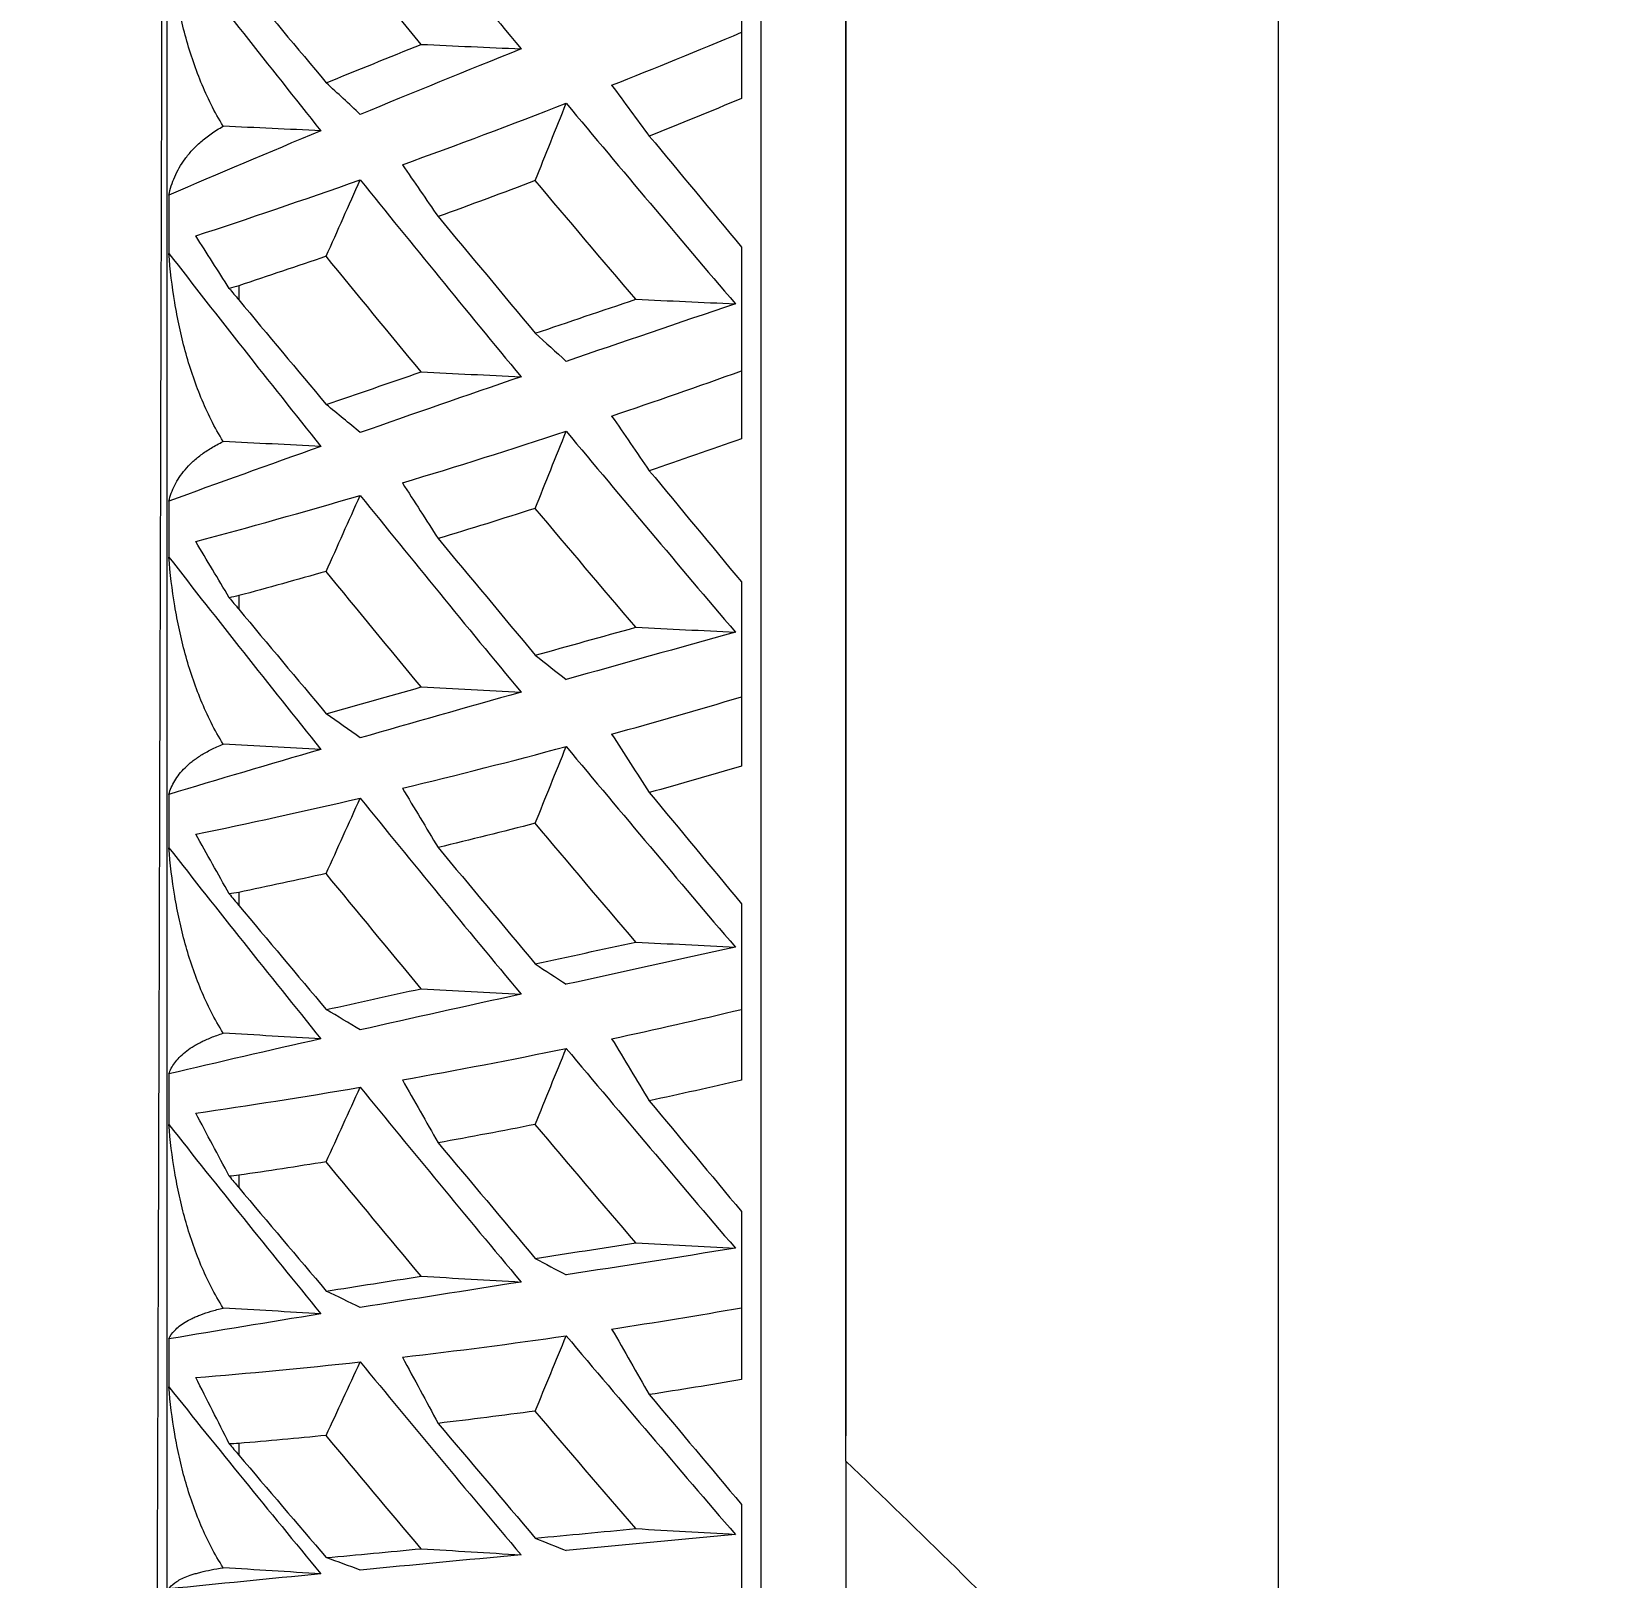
# Model space of a CAD drawing. Extents: x 541 to 1062, y 0 to 382.
# Drawn here: x 779.99 to 789.05, y 242.95 to 251.84 of the extents above; entities that cross this region are included whole.
import ezdxf

# ---------------------------------------------------------------- set-up
doc = ezdxf.new("R2010")
doc.units = 0
doc.header["$LTSCALE"] = 10
doc.header["$MEASUREMENT"] = 0
doc.header["$PDMODE"] = 3
doc.header["$PDSIZE"] = -10
doc.layers.get('0').update_dxf_attribs({"linetype": 'CONTINUOUS'})
doc.layers.get('DEFPOINTS').update_dxf_attribs({"linetype": 'CONTINUOUS'})
doc.layers.add('1', color=7, linetype='CONTINUOUS')
doc.styles.add('Daelim Dimension', font='')
doc.styles.get('Daelim Dimension').set_extended_font_data('NanumGothic')
doc.dimstyles.new('DEFAULT', dxfattribs={"dimscale": 2, "dimtxt": 2, "dimasz": 2, "dimexe": 0, "dimexo": 2, "dimgap": 1, "dimtad": 1, "dimdec": 1, "dimzin": 9, "dimdsep": 46, "dimtxsty": 'Daelim Dimension', "dimcen": 0.5, "dimclrd": 252, "dimclre": 252, "dimclrt": 3, "dimadec": 1, "dimazin": 0, "dimtfac": 1, "dimtdec": 1, "dimtix": 1, "dimtmove": 0, "dimatfit": 3, "dimfxl": 1, "dimtolj": 1, "dimtzin": 1, "dimlwd": 9, "dimlwe": 9, "dimarcsym": 0})

# ---------------------------------------------------------------- blocks, each defined once
blk = doc.blocks.new('*D9')
at = {"color": 5, "linetype": 'ByBlock', "lineweight": 9, "ltscale": 0.5, "transparency": 16777216}
for p, q in [((729.6377, 97.5389), (729.6377, 341.2206)), ((733.6377, 341.2206), (805.042, 341.2206)), ((809.042, 265.765), (809.042, 341.2206))]:
    blk.add_line(p, q, dxfattribs=at)
at = {"color": 5, "ltscale": 0.5, "transparency": 16777216}
for points in [[(733.6377, 341.8873), (733.6377, 340.5539), (729.6377, 341.2206)], [(805.042, 341.8873), (805.042, 340.5539), (809.042, 341.2206)]]:
    blk.add_solid(points, dxfattribs=at)
at = {"layer": 'DEFPOINTS', "color": 0, "ltscale": 0.5, "transparency": 16777216}
for p in [(809.042, 341.2206), (809.042, 261.765), (729.6377, 93.5389)]:
    blk.add_point(p, dxfattribs=at)
at = {"color": 7, "ltscale": 0.5, "transparency": 16777216, "insert": (769.3398, 346.2206), "char_height": 6, "attachment_point": 5, "style": 'Daelim Dimension'}
blk.add_mtext('\\A1;79.4', dxfattribs=at)

msp = doc.modelspace()

# ---------------------------------------------------------------- linework, layer by layer
at = {"layer": '1', "color": 7, "linetype": 'Continuous', "lineweight": 18}
for p, q in [((784.1819, 321.4272), (784.1819, 230.7218)), ((784.6712, 321.4272), (784.6712, 243.7669)), ((784.6712, 243.3772), (784.6712, 230.8465))]:
    msp.add_line(p, q, dxfattribs=at)
at = {"layer": '1', "color": 7, "linetype": 'Continuous', "lineweight": 13}
for p, q in [((781.1835, 250.3748), (781.1835, 250.2938)), ((781.1835, 248.5944), (781.1835, 248.5166)), ((781.1835, 246.8893), (781.1835, 246.815)), ((781.1835, 245.2642), (781.1835, 245.1935)), ((781.1835, 243.7235), (781.1835, 243.6568))]:
    msp.add_line(p, q, dxfattribs=at)
for points, knots in [([(787.1562, 241.1469), (787.1562, 241.8192), (787.1562, 242.5238), (787.1562, 244.0003), (787.1562, 244.7721), (787.1562, 246.3846), (787.1562, 247.2252), (787.1562, 248.976), (787.1562, 249.8861), (787.1563, 251.7757), (787.1563, 252.7551), (787.1563, 254.7815), (787.1563, 255.8284), (787.1563, 257.9869), (787.1563, 259.0984), (787.1563, 261.3811), (787.1563, 262.5524), (787.1563, 264.9484), (787.1563, 266.1731), (787.1563, 268.6678), (787.1563, 269.9378), (787.1563, 272.5132), (787.1564, 273.8186), (787.1564, 276.4537), (787.1564, 277.7832), (787.1564, 280.4539), (787.1564, 281.795), (787.1564, 284.4751), (787.1564, 285.8141), (787.1564, 288.476), (787.1564, 289.7988), (787.1564, 292.4142), (787.1564, 293.7067), (787.1564, 296.2478), (787.1564, 297.4963), (787.1565, 299.9365), (787.1565, 301.1282), (787.1565, 303.4433), (787.1565, 304.5667), (787.1565, 306.7355), (787.1565, 307.7809), (787.1565, 309.786), (787.1565, 310.7456), (787.1565, 312.5735), (787.1565, 313.4417), (787.1565, 315.0832), (787.1565, 315.8565), (787.1565, 317.3066), (787.1565, 317.9835), (787.1566, 319.2412), (787.1566, 319.8221), (787.1566, 320.89), (787.1566, 321.377), (787.1566, 322.2607), (787.1566, 322.6574), (787.1566, 323.3651), (787.1566, 323.676), (787.1566, 324.2178), (787.1566, 324.4485), (787.1566, 324.8359), (787.1566, 324.9925), (787.1566, 325.2378), (787.1567, 325.3266), (787.1567, 325.4428), (787.1567, 325.4702), (787.1567, 325.4703)], [0, 0, 0, 0, 0.03125, 0.03125, 0.0625, 0.0625, 0.09375, 0.09375, 0.125, 0.125, 0.15625, 0.15625, 0.1875, 0.1875, 0.21875, 0.21875, 0.25, 0.25, 0.28125, 0.28125, 0.3125, 0.3125, 0.34375, 0.34375, 0.375, 0.375, 0.40625, 0.40625, 0.4375, 0.4375, 0.46875, 0.46875, 0.5, 0.5, 0.53125, 0.53125, 0.5625, 0.5625, 0.59375, 0.59375, 0.625, 0.625, 0.65625, 0.65625, 0.6875, 0.6875, 0.71875, 0.71875, 0.75, 0.75, 0.78125, 0.78125, 0.8125, 0.8125, 0.84375, 0.84375, 0.875, 0.875, 0.90625, 0.90625, 0.9375, 0.9375, 0.96875, 0.96875, 1, 1, 1, 1]), ([(787.1549, 241.1463), (786.9575, 241.357), (786.5497, 241.7725), (785.7222, 242.5978), (785.0958, 243.214), (784.6712, 243.6212)], [0, 0, 0, 0, 0.249848, 0.499898, 1, 1, 1, 1])]:
    msp.add_open_spline(points, degree=3, knots=knots, dxfattribs=at)
at = {"layer": '1', "color": 7, "linetype": 'Continuous', "lineweight": 18}
msp.add_rational_spline([(784.6712, 243.6212), (784.6712, 277.5891), (784.6712, 321.9703), (784.6712, 321.9702)], [1, 0.588455621576, 0.588455621576, 1], degree=3, dxfattribs=at)
for points, knots in [([(780.7712, 276.0745), (780.7712, 273.3017), (780.7712, 270.529), (780.7712, 265.0899), (780.7712, 262.4238), (780.7712, 257.3003), (780.7712, 254.8431), (780.7712, 250.2322), (780.7712, 248.0784), (780.7712, 244.1571), (780.7712, 242.3896), (780.7712, 239.3086), (780.7712, 237.9953), (780.7712, 235.8731), (780.7712, 235.0643), (780.7712, 233.9827), (780.7712, 233.7096), (780.7712, 233.7093)], [0, 0, 0, 0, 0.12501, 0.12501, 0.25002, 0.25002, 0.37503, 0.37503, 0.50004, 0.50004, 0.625049, 0.625049, 0.750059, 0.750059, 0.875069, 0.875069, 1, 1, 1, 1]), ([(780.7491, 255.3116), (780.7434, 252.5937), (780.7357, 250.059), (780.7234, 245.5675), (780.7171, 243.5881), (780.7045, 240.1824), (780.6979, 238.8224), (780.6879, 237.283), (780.6847, 236.8531), (780.6811, 236.3385), (780.6805, 236.1883), (780.6816, 235.9924), (780.6821, 235.9324), (780.6811, 235.8289), (780.6828, 235.7769), (780.6774, 235.75)], [0, 0, 0, 0, 0.25, 0.25, 0.5, 0.5, 0.75, 0.75, 0.875, 0.875, 0.9375, 0.9375, 0.96875, 0.96875, 1, 1, 1, 1]), ([(781.0945, 251.2915), (781.0692, 251.3322), (781.0462, 251.3738), (781.0037, 251.4584), (780.9843, 251.5015), (780.9307, 251.6324), (780.901, 251.7221), (780.8638, 251.8596), (780.8526, 251.906), (780.8326, 251.999), (780.8238, 252.0456), (780.8006, 252.1861), (780.7894, 252.2804), (780.782, 252.3753)], [0, 0, 0, 0, 0.125, 0.125, 0.25, 0.25, 0.5, 0.5, 0.625, 0.625, 0.75, 0.75, 1, 1, 1, 1]), ([(780.782, 250.8949), (780.7894, 250.9309), (780.8005, 250.9663), (780.8312, 251.036), (780.8508, 251.0702), (780.8877, 251.1205), (780.9012, 251.137), (780.9238, 251.1616), (780.9316, 251.1697), (780.9482, 251.1859), (780.9568, 251.1939), (780.9839, 251.2176), (781.0035, 251.233), (781.0461, 251.263), (781.0693, 251.2775), (781.0945, 251.2915)], [0, 0, 0, 0, 0.25, 0.25, 0.5, 0.5, 0.625, 0.625, 0.6875, 0.6875, 0.75, 0.75, 0.875, 0.875, 1, 1, 1, 1]), ([(781.0945, 249.4799), (781.0692, 249.5206), (781.0462, 249.5621), (781.0037, 249.6465), (780.9843, 249.6895), (780.9307, 249.8201), (780.901, 249.9096), (780.8638, 250.0467), (780.8526, 250.0929), (780.8326, 250.1856), (780.8238, 250.2321), (780.8006, 250.3721), (780.7894, 250.4661), (780.782, 250.5607)], [0, 0, 0, 0, 0.125, 0.125, 0.25, 0.25, 0.5, 0.5, 0.625, 0.625, 0.75, 0.75, 1, 1, 1, 1]), ([(780.782, 249.1368), (780.7894, 249.1681), (780.8005, 249.1989), (780.8312, 249.2594), (780.8508, 249.2891), (780.8877, 249.3326), (780.9012, 249.3469), (780.9238, 249.3681), (780.9316, 249.3752), (780.9482, 249.3891), (780.9568, 249.396), (780.9839, 249.4164), (781.0035, 249.4297), (781.0461, 249.4555), (781.0693, 249.4679), (781.0945, 249.4799)], [0, 0, 0, 0, 0.25, 0.25, 0.5, 0.5, 0.625, 0.625, 0.6875, 0.6875, 0.75, 0.75, 0.875, 0.875, 1, 1, 1, 1]), ([(781.0945, 247.7412), (781.0692, 247.7817), (781.0462, 247.823), (781.0037, 247.907), (780.9843, 247.9498), (780.9307, 248.0797), (780.901, 248.1687), (780.8638, 248.3051), (780.8526, 248.351), (780.8326, 248.4432), (780.8238, 248.4894), (780.8006, 248.6286), (780.7894, 248.722), (780.782, 248.816)], [0, 0, 0, 0, 0.125, 0.125, 0.25, 0.25, 0.5, 0.5, 0.625, 0.625, 0.75, 0.75, 1, 1, 1, 1]), ([(780.782, 247.4525), (780.7894, 247.4791), (780.8005, 247.5052), (780.8312, 247.5563), (780.8508, 247.5814), (780.8877, 247.618), (780.9012, 247.6301), (780.9238, 247.6479), (780.9316, 247.6538), (780.9482, 247.6655), (780.9568, 247.6712), (780.9839, 247.6884), (781.0035, 247.6994), (781.0461, 247.7209), (781.0693, 247.7313), (781.0945, 247.7412)], [0, 0, 0, 0, 0.25, 0.25, 0.5, 0.5, 0.625, 0.625, 0.6875, 0.6875, 0.75, 0.75, 0.875, 0.875, 1, 1, 1, 1]), ([(781.0945, 246.0802), (781.0692, 246.1203), (781.0462, 246.1614), (781.0037, 246.2448), (780.9843, 246.2872), (780.9307, 246.4161), (780.901, 246.5044), (780.8638, 246.6396), (780.8526, 246.6852), (780.8326, 246.7765), (780.8238, 246.8224), (780.8006, 246.9603), (780.7894, 247.0529), (780.782, 247.146)], [0, 0, 0, 0, 0.125, 0.125, 0.25, 0.25, 0.5, 0.5, 0.625, 0.625, 0.75, 0.75, 1, 1, 1, 1]), ([(780.782, 245.8466), (780.7894, 245.8684), (780.8005, 245.8897), (780.8312, 245.9314), (780.8508, 245.9518), (780.8877, 245.9815), (780.9012, 245.9912), (780.9238, 246.0056), (780.9316, 246.0103), (780.9482, 246.0197), (780.9568, 246.0244), (780.9839, 246.0381), (781.0035, 246.047), (781.0461, 246.0641), (781.0693, 246.0723), (781.0945, 246.0802)], [0, 0, 0, 0, 0.25, 0.25, 0.5, 0.5, 0.625, 0.625, 0.6875, 0.6875, 0.75, 0.75, 0.875, 0.875, 1, 1, 1, 1]), ([(781.0945, 244.5013), (781.0692, 244.5411), (781.0462, 244.5817), (781.0037, 244.6643), (780.9843, 244.7062), (780.9307, 244.8338), (780.901, 244.9211), (780.8638, 245.0548), (780.8526, 245.0998), (780.8326, 245.1902), (780.8238, 245.2355), (780.8006, 245.3719), (780.7894, 245.4634), (780.782, 245.5554)], [0, 0, 0, 0, 0.125, 0.125, 0.25, 0.25, 0.5, 0.5, 0.625, 0.625, 0.75, 0.75, 1, 1, 1, 1]), ([(780.782, 244.3236), (780.7894, 244.3405), (780.8005, 244.357), (780.8312, 244.3891), (780.8508, 244.4047), (780.8877, 244.4274), (780.9012, 244.4348), (780.9238, 244.4456), (780.9316, 244.4492), (780.9482, 244.4563), (780.9568, 244.4598), (780.9839, 244.4701), (781.0035, 244.4768), (781.0461, 244.4895), (781.0693, 244.4956), (781.0945, 244.5013)], [0, 0, 0, 0, 0.25, 0.25, 0.5, 0.5, 0.625, 0.625, 0.6875, 0.6875, 0.75, 0.75, 0.875, 0.875, 1, 1, 1, 1]), ([(781.0945, 243.009), (781.0692, 243.0483), (781.0462, 243.0884), (781.0037, 243.1698), (780.9843, 243.2112), (780.9307, 243.3371), (780.901, 243.4232), (780.8638, 243.555), (780.8526, 243.5994), (780.8326, 243.6884), (780.8238, 243.7331), (780.8006, 243.8675), (780.7894, 243.9577), (780.782, 244.0483)], [0, 0, 0, 0, 0.125, 0.125, 0.25, 0.25, 0.5, 0.5, 0.625, 0.625, 0.75, 0.75, 1, 1, 1, 1]), ([(784.6712, 243.6212), (784.6712, 243.0855), (784.6712, 242.0432), (784.6712, 240.5667), (784.6712, 239.1763), (784.6712, 238.3072), (784.6712, 237.8348), (784.6712, 237.7825), (784.6712, 237.6785), (784.6712, 237.6267), (784.6712, 237.4721), (784.6712, 237.1661), (784.6712, 236.87), (784.6712, 236.2905), (784.6712, 235.5521), (784.6712, 234.5456), (784.6712, 233.9415), (784.6712, 233.371), (784.6712, 232.834), (784.6712, 232.3643), (784.6712, 231.9286), (784.6712, 231.7278), (784.6712, 231.5215), (784.6712, 231.4988), (784.6712, 231.4541), (784.6712, 231.3879), (784.6712, 231.2397), (784.6712, 231.1232), (784.6712, 230.9042), (784.6712, 230.6496), (784.6712, 230.3775), (784.6712, 230.215), (784.6712, 230.1788), (784.6712, 230.1787)], [0, 0, 0, 0, 0.062546, 0.125093, 0.187639, 0.250185, 0.250185, 0.258004, 0.258004, 0.265822, 0.265822, 0.281458, 0.312732, 0.312732, 0.375278, 0.437824, 0.500371, 0.500371, 0.562917, 0.625463, 0.625463, 0.68801, 0.68801, 0.695828, 0.695828, 0.703646, 0.719283, 0.750556, 0.750556, 0.813102, 0.875648, 0.938195, 1, 1, 1, 1]), ([(780.782, 242.8877), (780.7894, 242.8996), (780.8005, 242.9113), (780.8312, 242.9337), (780.8508, 242.9445), (780.8877, 242.96), (780.9012, 242.9651), (780.9238, 242.9724), (780.9316, 242.9748), (780.9482, 242.9796), (780.9568, 242.9819), (780.9839, 242.9888), (781.0035, 242.9932), (781.0461, 243.0015), (781.0693, 243.0054), (781.0945, 243.009)], [0, 0, 0, 0, 0.25, 0.25, 0.5, 0.5, 0.625, 0.625, 0.6875, 0.6875, 0.75, 0.75, 0.875, 0.875, 1, 1, 1, 1])]:
    msp.add_open_spline(points, degree=3, knots=knots, dxfattribs=at)
for points in [[(781.8811, 252.8655), (782.1797, 252.4951), (782.4877, 252.1186), (782.805, 251.7356)], [(784.0712, 252.5899), (784.0712, 252.2066), (784.0712, 251.8268), (784.0712, 251.4505)], [(782.2318, 251.7617), (782.0465, 251.985), (781.8644, 252.2062), (781.6856, 252.4251)], [(780.782, 252.3753), (781.0642, 252.0105), (781.3553, 251.6405), (781.6553, 251.2651)], [(781.1835, 252.1416), (781.3511, 251.9415), (781.5187, 251.7413), (781.6863, 251.5409)], [(781.6863, 251.5409), (781.8649, 251.6137), (782.0467, 251.6873), (782.2318, 251.7617)], [(782.2318, 251.7617), (782.4228, 251.753), (782.6139, 251.7443), (782.805, 251.7356)], [(783.3255, 251.5264), (783.5743, 251.6253), (783.8228, 251.7269), (784.0712, 251.831)], [(782.805, 251.7356), (782.4879, 251.6078), (782.1802, 251.4824), (781.8818, 251.3591)], [(781.8818, 251.3591), (781.8166, 251.4197), (781.7515, 251.4803), (781.6863, 251.5409)], [(783.3255, 251.5264), (783.3976, 251.4292), (783.4697, 251.3321), (783.5418, 251.2349)], [(782.1233, 251.0701), (782.4374, 251.1835), (782.7511, 251.3014), (783.0645, 251.4236)], [(782.8863, 250.9792), (782.9457, 251.1273), (783.0051, 251.2754), (783.0645, 251.4236)], [(783.0645, 251.4236), (783.3834, 251.0412), (783.7073, 250.657), (784.0362, 250.2709)], [(784.0712, 251.4505), (783.8948, 251.3774), (783.7183, 251.3055), (783.5418, 251.2349)], [(781.6553, 251.2651), (781.3553, 251.1401), (781.0642, 251.0168), (780.782, 250.8949)], [(781.6553, 251.2651), (781.4684, 251.2739), (781.2815, 251.2827), (781.0945, 251.2915)], [(783.5418, 251.2349), (783.7183, 251.0223), (783.8948, 250.8094), (784.0712, 250.5965)], [(782.1233, 251.0701), (782.1918, 250.9707), (782.2603, 250.8713), (782.3287, 250.7718)], [(780.9366, 250.6616), (781.2358, 250.7598), (781.5506, 250.8666), (781.8811, 250.9835)], [(781.6856, 250.5443), (781.7508, 250.6907), (781.816, 250.8371), (781.8811, 250.9835)], [(781.8811, 250.9835), (782.1797, 250.6125), (782.4877, 250.2354), (782.805, 249.8518)], [(782.8863, 250.9792), (782.7006, 250.9085), (782.5147, 250.8394), (782.3287, 250.7718)], [(783.4649, 250.2971), (783.2703, 250.5251), (783.0774, 250.7525), (782.8863, 250.9792)], [(780.782, 250.8949), (780.782, 250.7831), (780.782, 250.6717), (780.782, 250.5607)], [(782.3287, 250.7718), (782.5147, 250.5487), (782.7006, 250.3254), (782.8863, 250.1019)], [(781.1288, 250.3597), (781.0648, 250.4604), (781.0007, 250.561), (780.9366, 250.6616)], [(784.0712, 250.5965), (784.0712, 250.2259), (784.0712, 249.859), (784.0712, 249.496)], [(780.782, 250.5607), (781.0642, 250.1963), (781.3553, 249.8266), (781.6553, 249.4516)], [(781.6856, 250.5443), (781.5183, 250.4867), (781.3509, 250.4302), (781.1835, 250.3748)], [(782.2318, 249.8797), (782.0465, 250.1034), (781.8644, 250.325), (781.6856, 250.5443)], [(781.1835, 250.3748), (781.1651, 250.3688), (781.1469, 250.3637), (781.1288, 250.3597)], [(781.1288, 250.3597), (781.1469, 250.3377), (781.1651, 250.3157), (781.1835, 250.2938)], [(782.8863, 250.1019), (783.0774, 250.1666), (783.2703, 250.2316), (783.4649, 250.2971)], [(783.4649, 250.2971), (783.6553, 250.2883), (783.8458, 250.2796), (784.0362, 250.2709)], [(781.1835, 250.2938), (781.3511, 250.0932), (781.5187, 249.8927), (781.6863, 249.6921)], [(784.0362, 250.2709), (783.7073, 250.1596), (783.3834, 250.0495), (783.0645, 249.9405)], [(782.8863, 250.1019), (782.9457, 250.0481), (783.0051, 249.9943), (783.0645, 249.9405)], [(781.6863, 249.6921), (781.8649, 249.754), (782.0467, 249.8165), (782.2318, 249.8797)], [(782.805, 249.8518), (782.4879, 249.743), (782.1802, 249.6364), (781.8818, 249.5315)], [(782.2318, 249.8797), (782.4228, 249.8704), (782.6139, 249.8611), (782.805, 249.8518)], [(783.3255, 249.6263), (783.5743, 249.7103), (783.8228, 249.797), (784.0712, 249.8862)], [(781.8818, 249.5315), (781.8166, 249.585), (781.7515, 249.6386), (781.6863, 249.6921)], [(783.3255, 249.6263), (783.3976, 249.5216), (783.4697, 249.4169), (783.5418, 249.3122)], [(782.1233, 249.2424), (782.4374, 249.3368), (782.7511, 249.4358), (783.0645, 249.5392)], [(782.8863, 249.0959), (782.9457, 249.2437), (783.0051, 249.3914), (783.0645, 249.5392)], [(783.0645, 249.5392), (783.3834, 249.1561), (783.7073, 248.7713), (784.0362, 248.3847)], [(784.0712, 249.496), (783.8948, 249.4335), (783.7183, 249.3722), (783.5418, 249.3122)], [(781.6553, 249.4516), (781.3553, 249.3454), (781.0642, 249.2405), (780.782, 249.1368)], [(781.6553, 249.4516), (781.4684, 249.461), (781.2815, 249.4705), (781.0945, 249.4799)], [(783.5418, 249.3122), (783.7183, 249.0992), (783.8948, 248.886), (784.0712, 248.6728)], [(782.1233, 249.2424), (782.1918, 249.1356), (782.2603, 249.0289), (782.3287, 248.9221)], [(780.782, 249.1368), (780.782, 249.0294), (780.782, 248.9225), (780.782, 248.816)], [(780.9366, 248.9055), (781.2358, 248.9856), (781.5506, 249.0733), (781.8811, 249.1704)], [(781.6856, 248.7335), (781.7508, 248.8791), (781.816, 249.0247), (781.8811, 249.1704)], [(781.8811, 249.1704), (782.1797, 248.7998), (782.4877, 248.423), (782.805, 248.0398)], [(782.8863, 249.0959), (782.7006, 249.0365), (782.5147, 248.9785), (782.3287, 248.9221)], [(783.4649, 248.4127), (783.2703, 248.6411), (783.0774, 248.8688), (782.8863, 249.0959)], [(781.1288, 248.5827), (781.0648, 248.6903), (781.0007, 248.7979), (780.9366, 248.9055)], [(782.3287, 248.9221), (782.5147, 248.6989), (782.7006, 248.4756), (782.8863, 248.2521)], [(780.782, 248.816), (781.0642, 248.453), (781.3553, 248.0847), (781.6553, 247.7111)], [(781.6856, 248.7335), (781.5183, 248.686), (781.3509, 248.6396), (781.1835, 248.5944)], [(782.2318, 248.0696), (782.0465, 248.2931), (781.8644, 248.5144), (781.6856, 248.7335)], [(784.0712, 248.6728), (784.0712, 248.3159), (784.0712, 247.9631), (784.0712, 247.6144)], [(781.1835, 248.5944), (781.1651, 248.5894), (781.1469, 248.5855), (781.1288, 248.5827)], [(781.1288, 248.5827), (781.1469, 248.5606), (781.1651, 248.5385), (781.1835, 248.5166)], [(781.1835, 248.5166), (781.3511, 248.3162), (781.5187, 248.1159), (781.6863, 247.9155)], [(782.8863, 248.2521), (783.0774, 248.3053), (783.2703, 248.3588), (783.4649, 248.4127)], [(783.4649, 248.4127), (783.6553, 248.4034), (783.8458, 248.394), (784.0362, 248.3847)], [(784.0362, 248.3847), (783.7073, 248.2929), (783.3834, 248.2023), (783.0645, 248.1127)], [(782.8863, 248.2521), (782.9457, 248.2056), (783.0051, 248.1592), (783.0645, 248.1127)], [(781.6863, 247.9155), (781.8649, 247.9663), (782.0467, 248.0176), (782.2318, 248.0696)], [(782.805, 248.0398), (782.4879, 247.9504), (782.1802, 247.8629), (781.8818, 247.7768)], [(782.2318, 248.0696), (782.4228, 248.0596), (782.6139, 248.0497), (782.805, 248.0398)], [(783.3255, 247.7987), (783.5743, 247.8676), (783.8228, 247.9391), (784.0712, 248.0132)], [(781.8818, 247.7768), (781.8166, 247.823), (781.7515, 247.8693), (781.6863, 247.9155)], [(783.3255, 247.7987), (783.3976, 247.6868), (783.4697, 247.5748), (783.5418, 247.4629)], [(781.6553, 247.7111), (781.3553, 247.6239), (781.0642, 247.5378), (780.782, 247.4525)], [(781.6553, 247.7111), (781.4684, 247.7211), (781.2815, 247.7312), (781.0945, 247.7412)], [(782.1233, 247.4881), (782.4374, 247.5634), (782.7511, 247.6433), (783.0645, 247.7275)], [(782.8863, 247.2866), (782.9457, 247.4335), (783.0051, 247.5805), (783.0645, 247.7275)], [(783.0645, 247.7275), (783.3834, 247.3449), (783.7073, 246.9606), (784.0362, 246.5745)], [(784.0712, 247.6144), (783.8948, 247.5626), (783.7183, 247.512), (783.5418, 247.4629)], [(780.782, 247.4525), (780.782, 247.3499), (780.782, 247.2477), (780.782, 247.146)], [(780.9366, 247.2239), (781.2358, 247.2856), (781.5506, 247.3541), (781.8811, 247.4309)], [(781.6856, 246.9976), (781.7508, 247.1421), (781.816, 247.2865), (781.8811, 247.4309)], [(781.8811, 247.4309), (782.1797, 247.0617), (782.4877, 246.6863), (782.805, 246.3046)], [(782.1233, 247.4881), (782.1918, 247.3744), (782.2603, 247.2607), (782.3287, 247.1469)], [(783.5418, 247.4629), (783.7183, 247.25), (783.8948, 247.0372), (784.0712, 246.8243)], [(781.1288, 246.881), (781.0648, 246.9953), (781.0007, 247.1096), (780.9366, 247.2239)], [(782.8863, 247.2866), (782.7006, 247.2385), (782.5147, 247.1919), (782.3287, 247.1469)], [(783.4649, 246.6042), (783.2703, 246.8323), (783.0774, 247.0597), (782.8863, 247.2866)], [(780.782, 247.146), (781.0642, 246.7854), (781.3553, 246.4195), (781.6553, 246.0484)], [(782.3287, 247.1469), (782.5147, 246.9242), (782.7006, 246.7014), (782.8863, 246.4786)], [(781.6856, 246.9976), (781.5183, 246.9604), (781.3509, 246.9243), (781.1835, 246.8893)], [(782.2318, 246.3362), (782.0465, 246.5588), (781.8644, 246.7793), (781.6856, 246.9976)], [(781.1835, 246.8893), (781.1651, 246.8855), (781.1469, 246.8827), (781.1288, 246.881)], [(781.1288, 246.881), (781.1469, 246.8589), (781.1651, 246.8368), (781.1835, 246.815)], [(781.1835, 246.815), (781.3511, 246.6153), (781.5187, 246.4157), (781.6863, 246.2161)], [(784.0712, 246.8243), (784.0712, 246.4821), (784.0712, 246.1442), (784.0712, 245.8107)], [(782.8863, 246.4786), (783.0774, 246.5201), (783.2703, 246.562), (783.4649, 246.6042)], [(783.4649, 246.6042), (783.6553, 246.5942), (783.8458, 246.5843), (784.0362, 246.5745)], [(784.0362, 246.5745), (783.7073, 246.5024), (783.3834, 246.4315), (783.0645, 246.3615)], [(782.8863, 246.4786), (782.9457, 246.4396), (783.0051, 246.4005), (783.0645, 246.3615)], [(781.6863, 246.2161), (781.8649, 246.2557), (782.0467, 246.2957), (782.2318, 246.3362)], [(782.2318, 246.3362), (782.4228, 246.3256), (782.6139, 246.3151), (782.805, 246.3046)], [(782.805, 246.3046), (782.4879, 246.2349), (782.1802, 246.1667), (781.8818, 246.0995)], [(781.8818, 246.0995), (781.8166, 246.1384), (781.7515, 246.1773), (781.6863, 246.2161)], [(783.3255, 246.0486), (783.5743, 246.1021), (783.8228, 246.1583), (784.0712, 246.2172)], [(781.6553, 246.0484), (781.3553, 245.9804), (781.0642, 245.9132), (780.782, 245.8466)], [(781.6553, 246.0484), (781.4684, 246.059), (781.2815, 246.0696), (781.0945, 246.0802)], [(783.3255, 246.0486), (783.3976, 245.9297), (783.4697, 245.8108), (783.5418, 245.6919)], [(782.1233, 245.8123), (782.4374, 245.8682), (782.7511, 245.9286), (783.0645, 245.9935)], [(782.8863, 245.5562), (782.9457, 245.7019), (783.0051, 245.8477), (783.0645, 245.9935)], [(783.0645, 245.9935), (783.3834, 245.6124), (783.7073, 245.2296), (784.0362, 244.845)], [(780.782, 245.8466), (780.782, 245.749), (780.782, 245.652), (780.782, 245.5554)], [(780.9366, 245.6214), (781.2358, 245.6645), (781.5506, 245.7136), (781.8811, 245.77)], [(781.6856, 245.3415), (781.7508, 245.4843), (781.816, 245.6272), (781.8811, 245.77)], [(781.8811, 245.77), (782.1797, 245.4032), (782.4877, 245.0303), (782.805, 244.651)], [(782.1233, 245.8123), (782.1918, 245.6919), (782.2603, 245.5714), (782.3287, 245.451)], [(784.0712, 245.8107), (783.8948, 245.7698), (783.7183, 245.7302), (783.5418, 245.6919)], [(783.5418, 245.6919), (783.7183, 245.4799), (783.8948, 245.2679), (784.0712, 245.056)], [(781.1288, 245.2594), (781.0648, 245.38), (781.0007, 245.5007), (780.9366, 245.6214)], [(780.782, 245.5554), (781.0642, 245.1981), (781.3553, 244.8357), (781.6553, 244.4679)], [(782.8863, 245.5562), (782.7006, 245.5195), (782.5147, 245.4845), (782.3287, 245.451)], [(783.4649, 244.8764), (783.2703, 245.1036), (783.0774, 245.3302), (782.8863, 245.5562)], [(782.3287, 245.451), (782.5147, 245.2293), (782.7006, 245.0077), (782.8863, 244.7862)], [(781.6856, 245.3415), (781.5183, 245.3145), (781.3509, 245.2888), (781.1835, 245.2642)], [(782.2318, 244.6843), (782.0465, 244.9055), (781.8644, 245.1246), (781.6856, 245.3415)], [(781.1835, 245.2642), (781.1651, 245.2615), (781.1469, 245.2598), (781.1288, 245.2594)], [(781.1288, 245.2594), (781.1469, 245.2372), (781.1651, 245.2153), (781.1835, 245.1935)], [(781.1835, 245.1935), (781.3511, 244.9951), (781.5187, 244.7968), (781.6863, 244.5986)], [(784.0712, 245.056), (784.0712, 244.7294), (784.0712, 244.4074), (784.0712, 244.09)], [(782.8863, 244.7862), (783.0774, 244.8159), (783.2703, 244.846), (783.4649, 244.8764)], [(783.4649, 244.8764), (783.6553, 244.8659), (783.8458, 244.8555), (784.0362, 244.845)], [(782.8863, 244.7862), (782.9457, 244.7547), (783.0051, 244.7232), (783.0645, 244.6918)], [(784.0362, 244.845), (783.7073, 244.793), (783.3834, 244.7419), (783.0645, 244.6918)], [(781.6863, 244.5986), (781.8649, 244.6268), (782.0467, 244.6554), (782.2318, 244.6843)], [(782.2318, 244.6843), (782.4228, 244.6732), (782.6139, 244.6621), (782.805, 244.651)], [(781.8818, 244.5045), (781.8166, 244.5359), (781.7515, 244.5672), (781.6863, 244.5986)], [(782.805, 244.651), (782.4879, 244.6011), (782.1802, 244.5524), (781.8818, 244.5045)], [(783.3255, 244.3808), (783.5743, 244.4188), (783.8228, 244.4596), (784.0712, 244.5029)], [(781.6553, 244.4679), (781.3553, 244.4194), (781.0642, 244.3714), (780.782, 244.3236)], [(781.6553, 244.4679), (781.4684, 244.4791), (781.2815, 244.4902), (781.0945, 244.5013)], [(780.782, 244.3236), (780.782, 244.2314), (780.782, 244.1396), (780.782, 244.0483)], [(782.1233, 244.2193), (782.4374, 244.2557), (782.7511, 244.2966), (783.0645, 244.342)], [(782.8863, 243.9094), (782.9457, 244.0536), (783.0051, 244.1978), (783.0645, 244.342)], [(783.0645, 244.342), (783.3834, 243.9634), (783.7073, 243.5831), (784.0362, 243.2012)], [(783.3255, 244.3808), (783.3976, 244.2553), (783.4697, 244.1298), (783.5418, 244.0042)], [(780.9366, 244.1023), (781.2358, 244.1268), (781.5506, 244.1563), (781.8811, 244.1922)], [(781.6856, 243.7695), (781.7508, 243.9104), (781.816, 244.0513), (781.8811, 244.1922)], [(781.8811, 244.1922), (782.1797, 243.8288), (782.4877, 243.4593), (782.805, 243.0836)], [(782.1233, 244.2193), (782.1918, 244.0926), (782.2603, 243.9658), (782.3287, 243.839)], [(781.1288, 243.7222), (781.0648, 243.8489), (781.0007, 243.9756), (780.9366, 244.1023)], [(784.0712, 244.09), (783.8948, 244.0601), (783.7183, 244.0315), (783.5418, 244.0042)], [(780.782, 244.0483), (781.0642, 243.6954), (781.3553, 243.3374), (781.6553, 242.9741)], [(783.5418, 244.0042), (783.7183, 243.7936), (783.8948, 243.583), (784.0712, 243.3726)], [(782.8863, 243.9094), (782.7006, 243.8844), (782.5147, 243.8609), (782.3287, 243.839)], [(783.4649, 243.2342), (783.2703, 243.4598), (783.0774, 243.6849), (782.8863, 243.9094)], [(782.3287, 243.839), (782.5147, 243.619), (782.7006, 243.3992), (782.8863, 243.1795)], [(781.1835, 243.7235), (781.1651, 243.722), (781.1469, 243.7215), (781.1288, 243.7222)], [(781.1288, 243.7222), (781.1469, 243.7001), (781.1651, 243.6783), (781.1835, 243.6568)], [(781.6856, 243.7695), (781.5183, 243.753), (781.3509, 243.7377), (781.1835, 243.7235)], [(782.2318, 243.1184), (782.0465, 243.3376), (781.8644, 243.5546), (781.6856, 243.7695)], [(781.1835, 243.6568), (781.3511, 243.4601), (781.5187, 243.2636), (781.6863, 243.0673)], [(784.0712, 243.3726), (784.0712, 243.0626), (784.0712, 242.7573), (784.0712, 242.457)], [(782.8863, 243.1795), (783.0774, 243.1974), (783.2703, 243.2157), (783.4649, 243.2342)], [(782.8863, 243.1795), (782.9457, 243.1557), (783.0051, 243.1319), (783.0645, 243.1081)], [(784.0362, 243.2012), (783.7073, 243.1693), (783.3834, 243.1383), (783.0645, 243.1081)], [(783.4649, 243.2342), (783.6553, 243.2231), (783.8458, 243.2122), (784.0362, 243.2012)], [(781.6863, 243.0673), (781.8649, 243.0842), (782.0467, 243.1012), (782.2318, 243.1184)], [(781.8818, 242.996), (781.8166, 243.0197), (781.7515, 243.0435), (781.6863, 243.0673)], [(782.805, 243.0836), (782.4879, 243.0537), (782.1802, 243.0246), (781.8818, 242.996)], [(782.2318, 243.1184), (782.4228, 243.1068), (782.6139, 243.0952), (782.805, 243.0836)], [(781.6553, 242.9741), (781.3553, 242.9451), (781.0642, 242.9164), (780.782, 242.8877)], [(781.6553, 242.9741), (781.4684, 242.9858), (781.2815, 242.9974), (781.0945, 243.009)]]:
    msp.add_open_spline(points, degree=3, dxfattribs=at)

# ---------------------------------------------------------------- dimensions: what is measured, and where the dimension line sits
at = {"ltscale": 0.5}
dim = msp.add_linear_dim(base=(809.042, 341.2206), p1=(729.6377, 93.5389), p2=(809.042, 261.765), dimstyle='DEFAULT', override={"dimtxt": 3, "dimclrd": 5, "dimclre": 5, "dimclrt": 7, "dimfxl": 1.25, "dimarcsym": 1}, dxfattribs=at)
dim.commit()
dim.dimension.update_dxf_attribs({"geometry": '*D9', "text_midpoint": (769.3398, 346.2206)})

doc.saveas('drawing.dxf')
